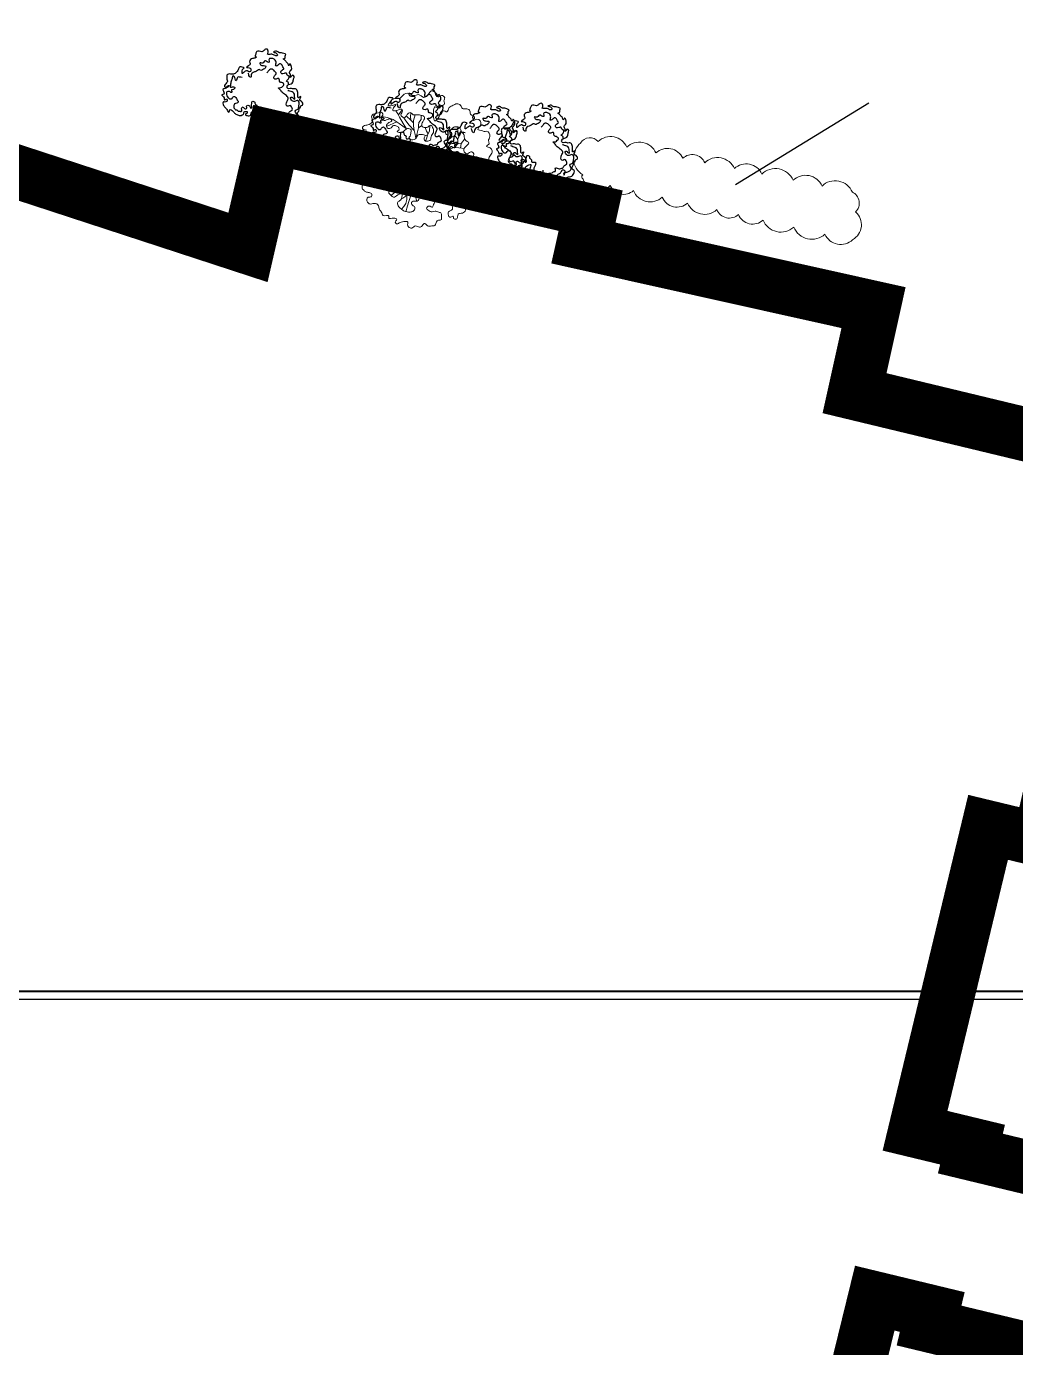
# Model space of a CAD drawing. Header units: metres. Extents: x 180 to 3220, y 13789 to 15035.
# Drawn here: x 715.09 to 733.48, y 14638.61 to 14663.16 of the extents above; entities that cross this region are included whole.
import ezdxf

# ---------------------------------------------------------------- set-up
doc = ezdxf.new("R2010")
doc.units = ezdxf.units.M
doc.header["$MEASUREMENT"] = 0
doc.linetypes.add('482 Границы районов', pattern=[5, 3, -1, 0, -1])
for name, color, linetype in [('!!!_1. Дендра_выноски_сохранить', 7, 'Continuous'), ('!!!_Условные обозначения на ЛИСТ', 7, 'Continuous'), ('0 Участки плана', 170, 'Continuous'), ('04 Дендроплан (существующие растения)', 7, 'Continuous'), ('04 План (существующие кустарники)', 7, 'Continuous')]:
    doc.layers.add(name, color=color, linetype=linetype)

# ---------------------------------------------------------------- blocks, each defined once
blk = doc.blocks.new('Лиственное дерево существующее')
at = {"color": 114, "lineweight": 0}
for p, q in [((-1.275, 1.287), (-1.119, 1.252)), ((-1.119, 1.252), (-0.938, 1.195)), ((-0.938, 1.195), (-0.761, 1.08)), ((-0.799, 1.368), (-0.859, 1.458)), ((-0.751, 1.267), (-0.799, 1.368)), ((-0.782, 1.333), (-0.669, 1.479)), ((-0.639, 1.076), (-0.751, 1.267)), ((-0.62, 1.247), (-0.563, 1.155)), ((-0.403, 1.17), (-0.548, 1.306)), ((-0.427, 1.275), (-0.411, 1.393)), ((-0.415, 1.181), (-0.427, 1.275)), ((-0.332, 1.162), (-0.28, 1.33)), ((-0.173, 1.105), (-0.103, 1.192)), ((-0.103, 1.192), (-0.105, 1.321)), ((-0.829, 1.124), (-1.138, 0.99)), ((-0.761, 1.08), (-0.541, 0.917)), ((-0.541, 0.917), (-0.639, 1.076)), ((-0.563, 1.155), (-0.46, 1.026)), ((-0.46, 1.026), (-0.309, 0.866)), ((-0.334, 1.1), (-0.403, 1.17)), ((-0.337, 1.006), (-0.332, 1.162)), ((-0.309, 0.866), (-0.337, 1.006)), ((-0.285, 0.754), (-0.309, 0.866)), ((-0.266, 0.631), (-0.221, 0.786)), ((-0.221, 0.786), (-0.18, 0.943)), ((-0.183, 1.016), (-0.173, 1.105)), ((-0.18, 0.943), (-0.183, 1.016)), ((-0.18, 0.943), (-0.086, 1.015)), ((0.058, 0.845), (0.018, 0.955)), ((0.098, 0.768), (0.058, 0.845)), ((0.08, 0.738), (0.145, 0.845)), ((0.145, 0.845), (0.151, 1.018)), ((1.012, 0.68), (0.961, 0.98)), ((1.002, 0.737), (1.083, 0.859)), ((-0.266, 0.631), (-0.285, 0.754)), ((0.011, 0.712), (0.08, 0.738)), ((0.027, 0.553), (0.067, 0.65)), ((0.067, 0.65), (0.08, 0.738)), ((0.912, 0.363), (0.952, 0.477)), ((1.088, 0.479), (0.952, 0.477)), ((0.98, 0.595), (1.012, 0.68)), ((1.088, 0.479), (1.064, 0.348)), ((1.191, 0.617), (1.088, 0.479)), ((-1.081, 0.093), (-1.287, 0.08)), ((-0.976, 0.096), (-1.147, 0.235)), ((-0.973, 0.093), (-1.081, 0.093)), ((-0.885, 0.021), (-0.976, 0.096)), ((-0.772, -0.073), (-0.885, 0.021)), ((0.748, 0.317), (0.854, 0.368)), ((0.854, 0.368), (1.012, 0.353)), ((1.012, 0.353), (1.103, 0.344)), ((1.044, 0.078), (1.18, 0.078)), ((1.103, 0.344), (1.176, 0.338)), ((1.18, 0.078), (1.236, 0.183)), ((1.18, 0.078), (1.336, 0.043)), ((-1.169, -0.374), (-1.309, -0.418)), ((-0.931, -0.27), (-1.169, -0.374)), ((-1.091, -0.147), (-1.147, -0.134)), ((-0.91, -0.179), (-1.091, -0.147)), ((-0.739, -0.188), (-0.931, -0.27)), ((-0.739, -0.188), (-0.91, -0.179)), ((-0.821, -0.312), (-0.86, -0.395)), ((-0.739, -0.188), (-0.821, -0.312)), ((-0.638, -0.11), (-0.772, -0.073)), ((-0.5, -0.151), (-0.739, -0.188)), ((-0.489, -0.116), (-0.638, -0.11)), ((-0.113, -0.252), (-0.386, -0.406)), ((0.87, -0.356), (1.013, -0.408)), ((0.953, -0.18), (1.158, -0.176)), ((1.158, -0.176), (1.317, -0.128)), ((1.158, -0.176), (1.267, -0.218)), ((1.267, -0.218), (1.367, -0.287)), ((1.317, -0.128), (1.739, -0.074)), ((1.328, -0.127), (1.373, -0.019)), ((-0.95, -0.489), (-1.084, -0.647)), ((-0.882, -0.56), (-1.076, -0.551)), ((-0.86, -0.395), (-0.95, -0.489)), ((-0.641, -0.519), (-0.882, -0.56)), ((-0.75, -0.714), (-0.864, -0.716)), ((-0.624, -0.681), (-0.75, -0.714)), ((-0.624, -0.681), (-0.699, -0.796)), ((-0.386, -0.406), (-0.641, -0.519)), ((-0.514, -0.534), (-0.624, -0.681)), ((-0.525, -0.67), (-0.624, -0.681)), ((-0.624, -0.681), (-0.572, -0.807)), ((-0.427, -0.678), (-0.525, -0.67)), ((-0.386, -0.406), (-0.514, -0.534)), ((-0.335, -0.691), (-0.427, -0.678)), ((-0.335, -0.691), (-0.408, -0.969)), ((-0.212, -0.551), (-0.335, -0.691)), ((0.682, -0.698), (0.762, -0.798)), ((0.762, -0.798), (0.835, -0.77)), ((0.835, -0.77), (0.929, -0.824)), ((0.873, -0.622), (0.961, -0.786)), ((0.873, -0.622), (0.993, -0.651)), ((0.993, -0.651), (1.163, -0.596)), ((1.013, -0.408), (1.247, -0.408)), ((1.013, -0.408), (1.096, -0.512)), ((-0.804, -0.883), (-0.997, -1.067)), ((-0.699, -0.796), (-0.804, -0.883)), ((-0.629, -1.132), (-0.696, -1.173)), ((-0.532, -1.058), (-0.629, -1.132)), ((-0.572, -0.807), (-0.55, -0.923)), ((-0.55, -0.923), (-0.535, -1.06)), ((-0.535, -1.06), (-0.535, -1.187)), ((-0.408, -0.969), (-0.532, -1.058)), ((-0.422, -1.093), (-0.47, -1.242)), ((-0.408, -0.969), (-0.422, -1.093)), ((-0.381, -0.865), (-0.316, -0.99)), ((-0.316, -0.99), (-0.275, -1.107)), ((-0.275, -1.107), (-0.238, -1.23)), ((0.762, -0.798), (0.755, -1.059)), ((0.762, -0.798), (0.907, -0.988)), ((-0.622, -1.395), (-0.691, -1.474)), ((-0.566, -1.298), (-0.622, -1.395)), ((-0.535, -1.187), (-0.566, -1.298)), ((-0.515, -1.373), (-0.564, -1.545)), ((-0.47, -1.242), (-0.515, -1.373))]:
    blk.add_line(p, q, dxfattribs=at)
for points, knots in [([(-1.863, -0.802), (-1.881, -0.757), (-1.747, -0.684), (-1.911, -0.574), (-1.692, -0.517), (-1.79, -0.294), (-1.907, -0.385), (-1.984, -0.55), (-2.059, -0.321), (-1.999, -0.175), (-1.894, -0.235), (-1.819, -0.16), (-1.828, -0.083), (-1.849, 0.055), (-2.007, -0.094), (-1.999, 0.047), (-1.938, 0.153), (-1.832, 0.046), (-1.733, 0.144), (-1.793, 0.214), (-1.838, 0.303), (-1.955, 0.22), (-1.946, 0.341), (-1.898, 0.392), (-1.788, 0.464), (-1.907, 0.519), (-1.872, 0.623), (-1.76, 0.663), (-1.864, 0.745), (-1.889, 0.84), (-1.824, 0.904), (-1.659, 0.854), (-1.891, 0.903), (-1.808, 1.034), (-1.683, 1.022), (-1.589, 1.081), (-1.522, 1.172), (-1.609, 1.251), (-1.548, 1.37), (-1.423, 1.371), (-1.266, 1.445), (-1.233, 1.311), (-1.326, 1.255), (-1.263, 1.188), (-1.194, 1.144), (-1.114, 1.199), (-1.035, 1.222), (-0.951, 1.163), (-1.052, 1.106), (-1.123, 1.075), (-1.151, 0.983), (-1.088, 0.91), (-0.99, 0.942), (-0.937, 1.041), (-0.833, 0.999), (-0.758, 0.957), (-0.756, 0.875), (-0.858, 0.837), (-0.695, 0.783), (-0.611, 0.852), (-0.527, 0.951), (-0.375, 0.902), (-0.426, 0.79), (-0.418, 0.708), (-0.488, 0.654), (-0.425, 0.592), (-0.354, 0.593), (-0.251, 0.613), (-0.225, 0.746), (-0.105, 0.754), (0.053, 0.733), (-0.044, 0.628), (0.019, 0.538), (0.099, 0.557), (0.195, 0.575), (0.173, 0.707), (0.273, 0.796), (0.262, 0.925), (0.181, 1.071), (0.093, 0.951), (-0.002, 0.952), (-0.083, 0.981), (-0.098, 1.072), (-0.033, 1.146), (0.02, 1.288), (-0.113, 1.322), (-0.213, 1.354), (-0.344, 1.304), (-0.427, 1.44), (-0.522, 1.344), (-0.56, 1.288), (-0.617, 1.228), (-0.671, 1.281), (-0.73, 1.337), (-0.664, 1.401), (-0.662, 1.525), (-0.806, 1.471), (-0.975, 1.423), (-0.933, 1.56), (-0.796, 1.69), (-0.974, 1.592), (-1.114, 1.604), (-1.027, 1.718), (-0.966, 1.811), (-0.835, 1.824), (-0.696, 1.818), (-0.625, 1.999), (-0.435, 1.978), (-0.317, 1.874), (-0.169, 1.993), (-0.037, 1.791), (0.118, 1.927), (0.171, 2.072), (0.331, 2.017), (0.32, 1.881), (0.433, 1.862), (0.5, 1.939), (0.63, 1.849), (0.551, 1.757), (0.61, 1.682), (0.54, 1.583), (0.423, 1.658), (0.38, 1.528), (0.285, 1.601), (0.255, 1.442), (0.259, 1.344), (0.267, 1.066), (0.442, 1.277), (0.452, 1.397), (0.554, 1.491), (0.691, 1.367), (0.706, 1.583), (0.847, 1.604), (0.949, 1.69), (1.08, 1.634), (1.107, 1.482), (1.251, 1.539), (1.364, 1.464), (1.332, 1.318), (1.543, 1.296), (1.4, 1.122), (1.6, 1.263), (1.746, 1.049), (1.497, 0.884), (1.694, 0.879), (1.77, 0.828), (1.885, 0.882), (1.984, 0.691), (1.87, 0.579), (1.951, 0.461), (1.781, 0.392), (1.935, 0.365), (2.026, 0.299), (1.993, 0.151), (1.874, 0.063), (1.942, -0.057), (1.852, -0.164), (1.705, -0.058), (1.57, 0.123), (1.46, -0.006), (1.368, -0.037), (1.309, 0.063), (1.418, 0.081), (1.488, 0.156), (1.387, 0.288), (1.293, 0.151), (1.168, 0.211), (1.158, 0.338), (1.232, 0.414), (1.37, 0.508), (1.152, 0.589), (1.19, 0.754), (1.08, 0.827), (1.07, 0.942), (0.965, 0.989), (0.834, 0.976), (0.764, 0.841), (0.611, 0.902), (0.608, 0.768), (0.711, 0.734), (0.641, 0.537), (0.789, 0.661), (0.881, 0.732), (0.967, 0.639), (0.997, 0.553), (0.953, 0.449), (0.855, 0.484), (0.758, 0.479), (0.688, 0.371), (0.775, 0.293), (0.847, 0.19), (0.983, 0.282), (1.029, 0.149), (1.046, 0.081), (1.054, -0.055), (0.876, 0.088), (0.805, -0.111), (0.954, -0.136), (0.971, -0.254), (0.916, -0.36), (0.806, -0.365), (0.663, -0.342), (0.715, -0.526), (0.851, -0.462), (0.924, -0.585), (0.833, -0.657), (0.756, -0.694), (0.608, -0.696), (0.717, -0.859), (0.553, -0.942), (0.629, -1.071), (0.741, -1.059), (0.834, -1.056), (0.93, -0.996), (0.884, -0.867), (0.981, -0.75), (1.119, -0.739), (1.208, -0.591), (1.044, -0.489), (1.259, -0.545), (1.236, -0.392), (1.278, -0.271), (1.407, -0.301), (1.52, -0.244), (1.647, -0.243), (1.757, -0.342), (1.628, -0.447), (1.834, -0.304), (1.938, -0.341), (2.024, -0.427), (1.983, -0.534), (1.959, -0.679), (1.81, -0.72), (1.719, -0.862), (1.775, -0.997), (1.685, -1.157), (1.583, -1.102), (1.385, -1.113), (1.618, -0.979), (1.443, -0.96), (1.345, -0.98), (1.358, -1.093), (1.215, -1.09), (1.3, -1.192), (1.368, -1.263), (1.45, -1.161), (1.466, -1.327), (1.427, -1.431), (1.321, -1.45), (1.23, -1.407), (1.216, -1.557), (1.107, -1.596), (0.975, -1.601), (0.989, -1.703), (0.947, -1.778), (0.841, -1.769), (0.866, -1.645), (0.75, -1.749), (0.684, -1.637), (0.696, -1.538), (0.781, -1.521), (0.846, -1.457), (0.816, -1.355), (0.745, -1.251), (0.631, -1.287), (0.523, -1.314), (0.445, -1.241), (0.335, -1.218), (0.262, -1.295), (0.252, -1.455), (0.133, -1.345), (0.026, -1.44), (0.118, -1.522), (0.208, -1.565), (0.318, -1.52), (0.405, -1.554), (0.514, -1.588), (0.498, -1.691), (0.507, -1.814), (0.369, -1.786), (0.336, -1.883), (0.301, -1.974), (0.195, -1.957), (0.081, -2.01), (0.01, -1.844), (-0.069, -1.968), (-0.163, -2.035), (-0.279, -1.927), (-0.37, -2.065), (-0.477, -2.008), (-0.522, -1.934), (-0.473, -1.822), (-0.649, -1.838), (-0.74, -1.86), (-0.831, -1.93), (-0.905, -1.848), (-0.791, -1.771), (-0.94, -1.709), (-1.095, -1.791), (-1.036, -1.621), (-1.266, -1.715), (-1.272, -1.547), (-1.369, -1.482), (-1.348, -1.343), (-1.503, -1.274), (-1.621, -1.34), (-1.705, -1.268), (-1.734, -1.19), (-1.693, -1.089), (-1.578, -1.13), (-1.56, -1.01), (-1.655, -0.965), (-1.758, -0.976), (-1.811, -0.902), (-1.875, -0.857), (-1.857, -0.816), (-1.863, -0.802)], [0, 0, 0, 0, 0.144623, 0.231167, 0.368861, 0.533358, 0.626687, 0.740408, 0.935226, 1.031861, 1.128241, 1.198256, 1.294402, 1.368689, 1.507955, 1.574673, 1.679777, 1.79119, 1.883627, 1.959993, 2.039207, 2.131319, 2.201489, 2.277769, 2.379891, 2.45347, 2.54984, 2.629417, 2.713756, 2.836131, 2.877797, 2.974434, 3.098533, 3.174839, 3.310795, 3.448506, 3.489216, 3.62255, 3.689433, 3.833718, 3.988827, 4.05943, 4.152735, 4.217846, 4.281087, 4.383199, 4.466591, 4.525335, 4.60464, 4.706041, 4.777196, 4.850967, 4.941557, 5.035937, 5.13954, 5.219117, 5.28068, 5.339424, 5.435055, 5.564599, 5.681514, 5.792988, 5.892227, 5.976975, 6.036908, 6.095646, 6.173749, 6.252212, 6.380922, 6.484525, 6.602635, 6.692872, 6.777965, 6.844717, 6.928444, 7.02051, 7.167213, 7.282, 7.407383, 7.507264, 7.609206, 7.678412, 7.741177, 7.842553, 7.980652, 8.063007, 8.187574, 8.307662, 8.420868, 8.524456, 8.606097, 8.65359, 8.733663, 8.78115, 8.875736, 8.947733, 9.070923, 9.223371, 9.297752, 9.425798, 9.577891, 9.656402, 9.742281, 9.880076, 10.010368, 10.101704, 10.271449, 10.469408, 10.556507, 10.704089, 10.878467, 11.055291, 11.171089, 11.284149, 11.417731, 11.482645, 11.567427, 11.68373, 11.77169, 11.843492, 11.921933, 12.039354, 12.124248, 12.185085, 12.279334, 12.442083, 12.611011, 12.797738, 12.921046, 13.015017, 13.129765, 13.27535, 13.406716, 13.521304, 13.644281, 13.753137, 13.886642, 13.991763, 14.093139, 14.248215, 14.338926, 14.451134, 14.636917, 14.813923, 14.953979, 15.006047, 15.083831, 15.270441, 15.402543, 15.48891, 15.598301, 15.682028, 15.794092, 15.927518, 16.058446, 16.173604, 16.260996, 16.378012, 16.633999, 16.747204, 16.817387, 16.885538, 16.980265, 17.054418, 17.157369, 17.299589, 17.380857, 17.502298, 17.608515, 17.708493, 17.875073, 18.018008, 18.132164, 18.220812, 18.330672, 18.42764, 18.594846, 18.685597, 18.781631, 18.83834, 18.974753, 19.095535, 19.196942, 19.302834, 19.396624, 19.471771, 19.573189, 19.64865, 19.757506, 19.853667, 19.959896, 20.083661, 20.173311, 20.285247, 20.335982, 20.497146, 20.604648, 20.73546, 20.822811, 20.919446, 21.052361, 21.138111, 21.251311, 21.378508, 21.468801, 21.559641, 21.663684, 21.760796, 21.866457, 22.044178, 22.114637, 22.23047, 22.341438, 22.400666, 22.529106, 22.668332, 22.783263, 22.938439, 23.01956, 23.126312, 23.267144, 23.355432, 23.45979, 23.589203, 23.728577, 23.835857, 23.898351, 24.043906, 24.189962, 24.256212, 24.371649, 24.490581, 24.67199, 24.766696, 24.956099, 25.083087, 25.169948, 25.292933, 25.419422, 25.526836, 25.615518, 25.691414, 25.778638, 25.869312, 25.961297, 26.024928, 26.121298, 26.263466, 26.360434, 26.407027, 26.517617, 26.650303, 26.74818, 26.826653, 26.905094, 26.978885, 27.046871, 27.126191, 27.241376, 27.314599, 27.389769, 27.472839, 27.551312, 27.683547, 27.788448, 27.871841, 27.999501, 28.077604, 28.175679, 28.291585, 28.394565, 28.492933, 28.567087, 28.697918, 28.77954, 28.894137, 28.975271, 29.07451, 29.169691, 29.264917, 29.370694, 29.435998, 29.525045, 29.645134, 29.756428, 29.862319, 29.956635, 30.074745, 30.200153, 30.306664, 30.366297, 30.449133, 30.570729, 30.713328, 30.79014, 30.852634, 30.945669, 31.037541, 31.189615, 31.243213, 31.410359, 31.536232, 31.621622, 31.733558, 31.886269, 32.00739, 32.09115, 32.172123, 32.250875, 32.347965, 32.418568, 32.512539, 32.612542, 32.705135, 32.769699, 32.813194, 32.813194, 32.813194, 32.813194]), ([(-0.602, -1.531), (-0.637, -1.511), (-0.708, -1.467), (-0.788, -1.386), (-0.835, -1.244), (-0.712, -1.219), (-0.678, -1.13), (-0.654, -0.981), (-0.819, -1.048), (-0.915, -1.145), (-1.007, -1.056), (-1.104, -0.978), (-1.018, -0.888), (-0.949, -0.836), (-0.841, -0.875), (-0.83, -0.671), (-0.981, -0.711), (-1.12, -0.654), (-1.057, -0.535), (-1.096, -0.37), (-1.312, -0.5), (-1.319, -0.325), (-1.366, -0.145), (-1.189, -0.222), (-1.133, -0.117), (-1.133, 0.017), (-1.282, 0.029), (-1.313, 0.162), (-1.188, 0.195), (-1.12, 0.258), (-1.017, 0.368), (-0.96, 0.246), (-0.88, 0.2), (-0.773, 0.186), (-0.694, 0.064), (-0.588, 0.147), (-0.489, 0.209), (-0.378, 0.177), (-0.291, 0.112), (-0.324, 0.045), (-0.292, -0.066), (-0.449, -0.048), (-0.518, -0.154), (-0.453, -0.207), (-0.425, -0.292), (-0.309, -0.266), (-0.239, -0.183), (-0.144, -0.218), (-0.058, -0.305), (-0.195, -0.348), (-0.301, -0.387), (-0.272, -0.491), (-0.218, -0.55), (-0.136, -0.606), (-0.023, -0.531), (0.024, -0.659), (0.046, -0.756), (0.034, -0.851), (-0.017, -0.955), (-0.152, -0.883), (-0.141, -1.045), (-0.171, -1.124), (-0.178, -1.235), (-0.287, -1.228), (-0.413, -1.238), (-0.379, -1.369), (-0.286, -1.387), (-0.29, -1.469), (-0.332, -1.538), (-0.429, -1.563), (-0.519, -1.55), (-0.579, -1.545), (-0.602, -1.531)], [0, 0, 0, 0, 0.119147, 0.244704, 0.355195, 0.456841, 0.525213, 0.64652, 0.761794, 0.906015, 0.999107, 1.102214, 1.21292, 1.287506, 1.35766, 1.479239, 1.62773, 1.713089, 1.858081, 1.936445, 2.136108, 2.227757, 2.383509, 2.506371, 2.592801, 2.687321, 2.856666, 2.919037, 3.017629, 3.155387, 3.246677, 3.353704, 3.442539, 3.52579, 3.669986, 3.756325, 3.869148, 4.011227, 4.081037, 4.138722, 4.206699, 4.365743, 4.440415, 4.505889, 4.585073, 4.671725, 4.788569, 4.878809, 4.948708, 5.073582, 5.166391, 5.253695, 5.327262, 5.415765, 5.519566, 5.621336, 5.725491, 5.831081, 5.911981, 6.005594, 6.125346, 6.227321, 6.306075, 6.391977, 6.508685, 6.596002, 6.686109, 6.737432, 6.809051, 6.915906, 7.005912, 7.085383, 7.085383, 7.085383, 7.085383])]:
    blk.add_open_spline(points, degree=3, knots=knots, dxfattribs=at)
blk = doc.blocks.new('A$Cd2c5afdf')
at = {"layer": '04 Дендроплан (существующие растения)', "color": 114}
for points, start_tangent, end_tangent in [([(-0.616, -0.319), (-0.631, -0.351), (-0.647, -0.371), (-0.678, -0.324), (-0.711, -0.286), (-0.748, -0.232), (-0.749, -0.185), (-0.699, -0.182), (-0.674, -0.152), (-0.683, -0.126), (-0.726, -0.143), (-0.733, -0.108), (-0.773, -0.048), (-0.739, -0.035), (-0.734, 0.003), (-0.754, 0.051), (-0.711, 0.067), (-0.641, 0.116), (-0.637, 0.123), (-0.647, 0.125), (-0.693, 0.092), (-0.724, 0.103), (-0.723, 0.125), (-0.674, 0.187), (-0.682, 0.267), (-0.669, 0.327), (-0.625, 0.338), (-0.557, 0.337), (-0.499, 0.37), (-0.462, 0.436), (-0.436, 0.469), (-0.393, 0.466), (-0.361, 0.454), (-0.388, 0.422), (-0.397, 0.373), (-0.395, 0.349), (-0.358, 0.374), (-0.283, 0.388), (-0.275, 0.379), (-0.241, 0.387), (-0.232, 0.414), (-0.249, 0.449), (-0.314, 0.462), (-0.279, 0.491), (-0.246, 0.532), (-0.259, 0.567), (-0.241, 0.607), (-0.204, 0.627), (-0.145, 0.637), (-0.127, 0.652), (-0.15, 0.659), (-0.144, 0.707), (-0.122, 0.756), (-0.079, 0.764), (-0.029, 0.752), (0.017, 0.782), (0.04, 0.797), (0.071, 0.797), (0.085, 0.782), (0.088, 0.741), (0.078, 0.706), (0.117, 0.702), (0.187, 0.696), (0.247, 0.676), (0.261, 0.687), (0.254, 0.705), (0.231, 0.731), (0.185, 0.746), (0.2, 0.753), (0.245, 0.763), (0.298, 0.731), (0.338, 0.732), (0.378, 0.718), (0.419, 0.699), (0.405, 0.67), (0.402, 0.63), (0.369, 0.618), (0.394, 0.599), (0.433, 0.551), (0.457, 0.527), (0.47, 0.492), (0.479, 0.503), (0.495, 0.527), (0.516, 0.495), (0.526, 0.442), (0.51, 0.403), (0.489, 0.385), (0.484, 0.362), (0.506, 0.32), (0.503, 0.272), (0.546, 0.316), (0.57, 0.293), (0.562, 0.249), (0.547, 0.186), (0.513, 0.155), (0.469, 0.14), (0.443, 0.114), (0.44, 0.081), (0.469, 0.065), (0.521, 0.07), (0.557, 0.06), (0.594, 0.063), (0.635, 0.014), (0.639, -0.025), (0.639, -0.073), (0.643, -0.106), (0.694, -0.081), (0.684, -0.116), (0.672, -0.148), (0.709, -0.174), (0.731, -0.205), (0.726, -0.24), (0.696, -0.253), (0.683, -0.291), (0.662, -0.302), (0.662, -0.331), (0.642, -0.374), (0.636, -0.424), (0.673, -0.449), (0.674, -0.485), (0.653, -0.525), (0.627, -0.556), (0.545, -0.575), (0.506, -0.61), (0.443, -0.646), (0.41, -0.655), (0.371, -0.662), (0.372, -0.602), (0.374, -0.571), (0.421, -0.571), (0.413, -0.589), (0.366, -0.633), (0.315, -0.678), (0.277, -0.7), (0.225, -0.707), (0.203, -0.688), (0.17, -0.666), (0.122, -0.665), (0.069, -0.647), (0.036, -0.652), (-0.02, -0.652), (-0.04, -0.631), (-0.044, -0.593), (-0.049, -0.527), (-0.013, -0.562), (-0.022, -0.494), (-0.041, -0.467), (-0.08, -0.476), (-0.103, -0.482), (-0.116, -0.434), (-0.137, -0.473), (-0.166, -0.481), (-0.174, -0.461), (-0.151, -0.423), (-0.142, -0.381), (-0.135, -0.34), (-0.169, -0.346), (-0.197, -0.355), (-0.23, -0.39), (-0.237, -0.423), (-0.263, -0.441), (-0.303, -0.435), (-0.325, -0.43), (-0.332, -0.409), (-0.319, -0.401), (-0.302, -0.382), (-0.305, -0.358), (-0.33, -0.361), (-0.357, -0.365), (-0.364, -0.397), (-0.375, -0.417), (-0.397, -0.424), (-0.431, -0.436), (-0.466, -0.43), (-0.497, -0.416), (-0.526, -0.398), (-0.547, -0.376), (-0.582, -0.341), (-0.616, -0.319)], (-0.978083, 0.208214), (-0.978083, 0.208214)), ([(0.466, 0.153), (0.468, 0.175), (0.428, 0.204), (0.455, 0.234), (0.473, 0.258), (0.476, 0.296), (0.444, 0.315), (0.433, 0.347), (0.385, 0.348), (0.343, 0.344), (0.323, 0.367), (0.331, 0.398), (0.382, 0.441), (0.363, 0.472), (0.331, 0.521), (0.302, 0.528), (0.258, 0.491), (0.228, 0.488), (0.229, 0.51), (0.23, 0.576), (0.198, 0.611), (0.147, 0.629), (0.115, 0.623), (0.102, 0.601), (0.108, 0.556), (0.07, 0.562), (0.037, 0.581), (0.013, 0.573), (-0.014, 0.539), (-0.069, 0.542), (-0.062, 0.521), (-0.016, 0.496), (0.047, 0.48), (0.022, 0.436), (-0.016, 0.417), (-0.047, 0.403), (-0.075, 0.419), (-0.11, 0.402), (-0.142, 0.384), (-0.167, 0.376), (-0.207, 0.352), (-0.226, 0.32), (-0.233, 0.274), (-0.261, 0.291), (-0.273, 0.329), (-0.279, 0.356)], (0.359015, 0.933332), (0.017504, 0.999847)), ([(-0.398, 0.275), (-0.442, 0.282), (-0.477, 0.281), (-0.491, 0.258), (-0.515, 0.212), (-0.524, 0.249), (-0.541, 0.29), (-0.561, 0.302), (-0.577, 0.295), (-0.579, 0.253), (-0.594, 0.225), (-0.605, 0.189), (-0.611, 0.152), (-0.615, 0.114), (-0.615, 0.091), (-0.591, 0.096), (-0.554, 0.1), (-0.531, 0.087), (-0.542, 0.062), (-0.559, 0.047), (-0.593, 0.044), (-0.59, 0.014), (-0.591, -0.007), (-0.62, 0.004), (-0.647, 0.014), (-0.678, 0.007), (-0.687, -0.018), (-0.678, -0.067), (-0.653, -0.102), (-0.63, -0.122), (-0.61, -0.125), (-0.584, -0.115), (-0.562, -0.085), (-0.539, -0.078), (-0.514, -0.101), (-0.492, -0.132), (-0.478, -0.159), (-0.468, -0.176), (-0.474, -0.192), (-0.497, -0.204), (-0.537, -0.218), (-0.549, -0.25), (-0.55, -0.289), (-0.531, -0.31), (-0.519, -0.326), (-0.493, -0.327), (-0.468, -0.353), (-0.441, -0.351), (-0.427, -0.358), (-0.403, -0.348), (-0.402, -0.325), (-0.406, -0.304), (-0.397, -0.281), (-0.379, -0.275), (-0.359, -0.294), (-0.339, -0.31), (-0.315, -0.301), (-0.309, -0.282), (-0.314, -0.259), (-0.287, -0.242), (-0.257, -0.255), (-0.247, -0.279), (-0.237, -0.297), (-0.217, -0.287), (-0.221, -0.256), (-0.217, -0.211), (-0.208, -0.171), (-0.184, -0.172), (-0.159, -0.188), (-0.156, -0.219), (-0.132, -0.237), (-0.12, -0.25), (-0.119, -0.288), (-0.1, -0.298), (-0.071, -0.294), (-0.044, -0.307), (-0.045, -0.326), (-0.053, -0.358), (-0.076, -0.407), (-0.078, -0.437), (-0.061, -0.452), (-0.039, -0.456), (-0.016, -0.476), (0.006, -0.473), (0.045, -0.467), (0.068, -0.486), (0.073, -0.515), (0.055, -0.544), (0.041, -0.572), (0.051, -0.59), (0.071, -0.602), (0.119, -0.608), (0.159, -0.608), (0.164, -0.633), (0.182, -0.615), (0.21, -0.584), (0.269, -0.576), (0.318, -0.578), (0.342, -0.556), (0.375, -0.518), (0.417, -0.492), (0.434, -0.468), (0.451, -0.439), (0.474, -0.436), (0.496, -0.455), (0.498, -0.48), (0.473, -0.518), (0.483, -0.536), (0.499, -0.502), (0.551, -0.477), (0.601, -0.446), (0.619, -0.422), (0.609, -0.39), (0.59, -0.35), (0.616, -0.325), (0.642, -0.317), (0.653, -0.288), (0.66, -0.252), (0.665, -0.199), (0.655, -0.17), (0.626, -0.152), (0.597, -0.168), (0.564, -0.174), (0.537, -0.162), (0.511, -0.127), (0.505, -0.096), (0.53, -0.091), (0.55, -0.109), (0.582, -0.13), (0.578, -0.083), (0.575, -0.037), (0.552, -0.006), (0.515, 0.01), (0.47, 0.024), (0.453, 0.031)], (-0.900669, 0.434505), (-0.965091, 0.261915)), ([(0.087, -0.446), (0.102, -0.5), (0.135, -0.513), (0.146, -0.55), (0.153, -0.576), (0.171, -0.521), (0.207, -0.5), (0.261, -0.495), (0.297, -0.472), (0.318, -0.467), (0.324, -0.4), (0.358, -0.405), (0.39, -0.421), (0.425, -0.411), (0.455, -0.405), (0.489, -0.357), (0.533, -0.333), (0.535, -0.296), (0.52, -0.27), (0.497, -0.245), (0.461, -0.262), (0.428, -0.247), (0.428, -0.198), (0.452, -0.137), (0.461, -0.11), (0.444, -0.079), (0.412, -0.052), (0.339, 0.008), (0.316, 0.039), (0.281, 0.081), (0.323, 0.085), (0.358, 0.111), (0.38, 0.135), (0.341, 0.179), (0.31, 0.187), (0.285, 0.255), (0.235, 0.244), (0.199, 0.253), (0.208, 0.304), (0.238, 0.345), (0.206, 0.393), (0.151, 0.429), (0.113, 0.417), (0.081, 0.378), (0.061, 0.356)], (0.290361, -0.956917), (-0.678805, -0.734319))]:
    blk.add_spline(points, degree=3, dxfattribs=dict(at, start_tangent=start_tangent, end_tangent=end_tangent))

msp = doc.modelspace()

# ---------------------------------------------------------------- linework, layer by layer
at = {"layer": '!!!_1. Дендра_выноски_сохранить', "lineweight": 30}
msp.add_lwpolyline([(730.757, 14661.735), (728.274, 14660.221)], dxfattribs=at)
at = {"layer": '!!!_Условные обозначения на ЛИСТ', "color": 5, "linetype": '482 Границы районов', "lineweight": 20, "const_width": 1}
msp.add_lwpolyline([(710.227, 14661.994), (719.212, 14659.056), (719.685, 14661.106), (725.583, 14659.739), (725.449, 14659.138), (730.843, 14657.937), (730.74, 14657.472), (730.49, 14656.347), (735.072, 14655.244), (735.341, 14656.406), (735.837, 14656.291), (733.927, 14648.049), (732.973, 14648.279), (731.615, 14642.64), (732.684, 14642.382), (732.644, 14642.216), (734.769, 14641.704), (734, 14638.509), (731.875, 14639.02), (731.935, 14639.271), (730.866, 14639.529), (729.462, 14633.805)], dxfattribs=at)
at = {"layer": '0 Участки плана', "color": 252, "lineweight": 30}
msp.add_xline((758.551, 14645.219), (-1, 0), dxfattribs=at)
at = {"layer": '0 Участки плана', "color": 155, "lineweight": 30}
for points in [[(888.735, 14813.981), (650.184, 14813.981), (651.342, 14645.083), (889.893, 14645.083)], [(889.892, 14645.235), (651.919, 14645.235), (652.865, 14508.757), (889.892, 14508.757)]]:
    msp.add_lwpolyline(points, close=True, dxfattribs=at)
at = {"layer": '04 План (существующие кустарники)', "color": 65, "lineweight": 0, "extrusion": (0, 0, -1)}
msp.add_lwpolyline([(-725.442, 14660.323, -0.520567), (-725.949, 14660.208, -0.520567), (-726.378, 14660.111, -0.520567), (-726.915, 14659.989, -0.520567), (-727.387, 14659.881, -0.520567), (-727.929, 14659.758, -0.520567), (-728.332, 14659.667, -0.520567), (-728.789, 14659.563, -0.520567), (-729.36, 14659.433, -0.520567), (-729.94, 14659.302, -0.520567), (-730.454, 14659.199, -0.520567), (-730.51, 14659.715, -0.520567), (-730.449, 14660.085, -0.520567), (-729.885, 14660.197, -0.520567), (-729.349, 14660.304, -0.520567), (-728.765, 14660.42, -0.520567), (-728.256, 14660.521, -0.520567), (-727.704, 14660.631, -0.520567), (-727.296, 14660.712, -0.520567), (-726.798, 14660.811, -0.520567), (-726.256, 14660.918, -0.520567), (-725.724, 14661.024, -0.520567), (-725.397, 14660.996, -0.520567), (-725.437, 14660.406, -0.520567), (-725.442, 14660.323, -0.520567)], format="xyb", dxfattribs=at)

# ---------------------------------------------------------------- block references
at = {"layer": '04 Дендроплан (существующие растения)', "lineweight": 0, "xscale": 0.6250000000001705, "yscale": 0.6250000000001705, "zscale": 0.6250000000001705}
msp.add_blockref('Лиственное дерево существующее', (722.498, 14660.686), dxfattribs=at)
at = {"layer": '04 План (существующие кустарники)', "lineweight": 0}
for p in [(719.499, 14661.941), (722.27, 14661.372), (723.647, 14660.911), (724.605, 14660.936)]:
    msp.add_blockref('A$Cd2c5afdf', p, dxfattribs=at)

doc.saveas('drawing.dxf')
